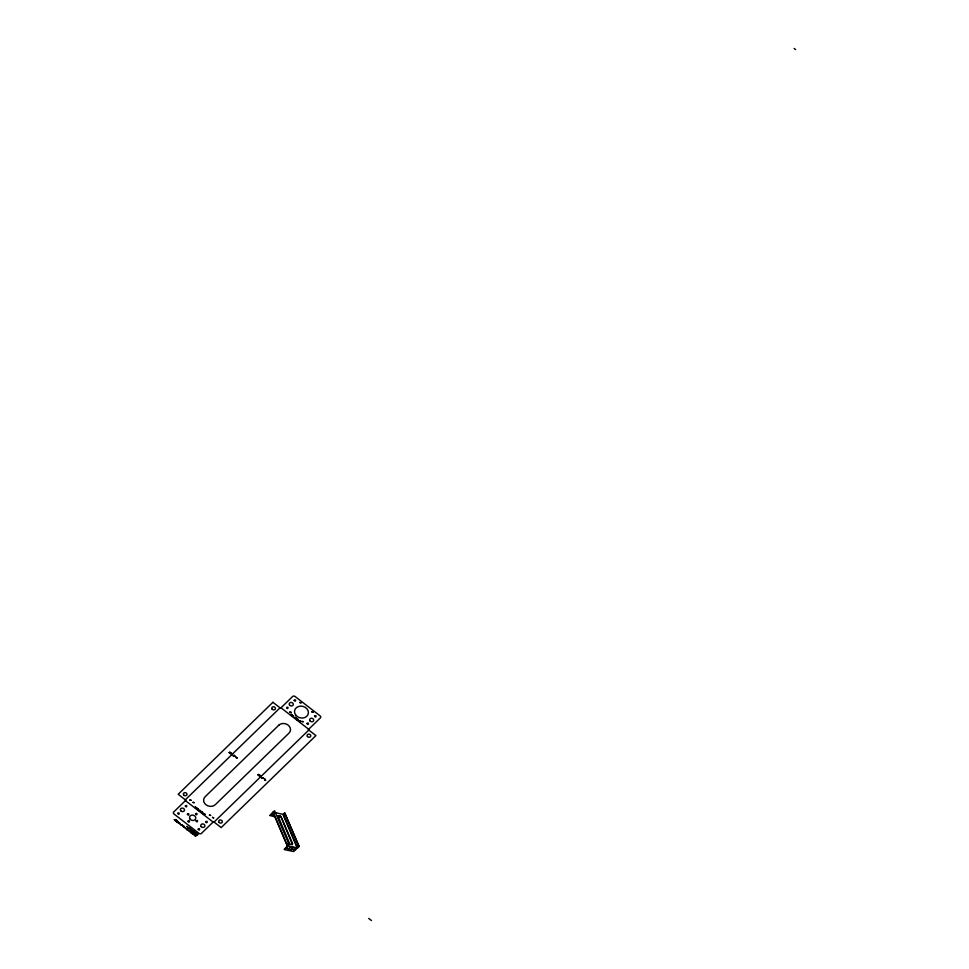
<?xml version="1.0" encoding="UTF-8"?>
<svg xmlns="http://www.w3.org/2000/svg" width="969" height="969" viewBox="0 0 969 969"><rect width="100%" height="100%" fill="white"/><g stroke="black" fill="none" stroke-linecap="round" stroke-linejoin="round"><path stroke-width="1.45" d="M290.53 850.128L288.556 849.486L289.561 848.19A3.694 3.113 13.8 0 1 290.639 847.899L292.541 848.408L291.608 849.837M292.565 848.505L291.524 849.656A3.694 3.113 13.8 0 1 290.446 849.946L288.544 849.438M297.64 847.851L283.214 814.311L284.704 812.87L299.13 846.409L293.631 851.557L284.341 849.595L288.992 844.265L274.566 810.726L269.927 815.559L274.905 816.794M274.542 812.616C273.331 813.609 274.748 811.101 274.263 813.148M286.339 848.335L286.715 847.972A1.211 1.03 13.8 0 1 287.175 847.887L287.405 848.517A1.223 1.03 13.8 0 1 286.957 848.638L286.8 848.456A1.211 1.03 13.8 0 0 287.26 848.359L287.636 848.008M293.45 849.837L293.825 849.486A1.211 1.03 13.8 0 1 294.285 849.389L294.515 850.019A1.223 1.03 13.8 0 1 294.067 850.14L293.91 849.958A1.211 1.03 13.8 0 0 294.37 849.874L294.746 849.51M273.222 814.178L272.798 813.96A1.211 1.03 13.8 0 0 272.325 814.057L272.568 814.723A1.223 1.03 13.8 0 0 273.028 814.602L272.943 814.42A1.223 1.03 13.8 0 1 272.495 814.541L272.192 814.517M187.308 828.931C187.211 831.487 189.512 829.452 187.405 830.058M270.012 815.413L273.064 812.446M284.389 849.328L287.563 845.828M277.97 815.85L289.61 843.575A3.791 3.198 13.8 0 0 290.543 844.278L292.178 844.617L292.638 843.696L280.937 816.625A3.791 3.198 13.8 0 0 280.005 815.922L278.212 815.644M202.4 812.131C203.672 814.953 202.206 811.368 201.14 812.143M297.98 719.313C298.173 721.457 299.53 719.797 296.72 719.325C298.307 717.702 295.048 720.367 297.604 719.289M292.42 844.496L281.385 817.594L279.338 816.031M180.416 823.82L179.604 823.868L180.379 823.856M265.155 780.009C266.778 780.578 264.331 780.82 265.458 779.512M185.975 828.701L187.429 828.81L186.714 829.452L186.121 828.677M279.775 816.019L279.072 815.898L280.017 816.152M284.147 814.42L284.305 815.329L284.523 814.372M284.365 814.457L284.28 815.268M297.083 848.396L287.369 846.179M192.879 833.158L192.032 833.631L192.94 833.279M232.294 753.979L231.761 754.694M185.321 799.8L280.041 707.818M197.979 808.849L197.458 809.563L198.173 808.861L197.276 808.509L197.664 809.163M202.291 812.046L201.564 812.749M297.871 719.228L297.144 719.931M187.271 829.948L187.38 829.016M205.089 814.36L204.047 814.59L204.992 814.13M300.111 722.075L300.669 721.542L299.93 721.929M214.052 822.051L308.772 730.069M280.562 816.552L278.309 817.509M297.422 847.802L299.13 846.409M191.777 830.385L191.971 830.699M192.552 830.99L192.746 831.305M273.016 812.301L287.418 845.961M287.636 843.478L287.333 844.447M297.774 845.634L297.568 846.591M278.224 815.716L279.145 815.765M297.217 848.02L282.984 814.372L275.596 812.7M288.992 844.265L287.224 845.84M297.204 847.911L287.284 845.658L273.076 812.167M232.1 753.688L230.985 754.1L231.966 754.294M260.831 775.939L259.716 776.339L260.697 776.544M197.785 808.558L197.737 809.079M293.11 716.236L292.263 716.139L293.328 716.261M794.144 48.45L795.634 49.601M280.998 707.806L308.687 729.245M232.487 753.991L232.051 754.209M261.218 776.242L260.782 776.46M265.058 779.367L264.803 779.609M236.073 757.37L235.77 756.728L235.988 757.455M264.719 779.694C263.58 778.349 266.342 779.427 264.537 780.069M368.704 918.418L371.454 920.55M185.418 800.624L213.107 822.063M284.704 812.87L298.9 846.361M196.659 807.674L195.968 808.412L196.659 807.674M230.973 752.816L230.174 753.47L230.973 752.816M259.704 775.055L258.905 775.709L259.704 775.055M292.238 714.856L291.451 715.51L292.238 714.856M184.558 827.623L185.539 827.792L184.57 827.55M192.589 833.849L193.57 834.018L192.613 833.764M289.804 712.118L291.172 712.397L289.804 712.118M190.457 829.549C188.931 829.67 191.826 827.962 190.457 829.549M194.442 835.072C193.073 835.084 195.823 833.522 194.442 835.072M177.739 813.354C179.168 816.37 180.222 811.162 177.739 813.354M185.321 805.99C186.751 809.018 187.804 803.798 185.321 805.99M187.405 814.214C188.834 817.242 189.888 812.022 187.405 814.214M187.986 821.252C189.415 824.268 190.469 819.059 187.986 821.252M189.9 800.019L191.075 800.261L189.9 800.019M192.964 802.393L194.139 802.635L192.964 802.393M195.556 813.887C196.986 816.915 198.051 811.695 195.556 813.887M196.089 820.949C197.519 823.965 198.572 818.757 196.089 820.949M198.173 829.173C199.602 832.189 200.656 826.981 198.173 829.173M205.755 821.809C207.184 824.837 208.238 819.617 205.755 821.809M294.14 700.321C295.569 703.337 296.623 698.128 294.14 700.321M299.712 702.489L301.093 702.779L299.712 702.489M301.831 721.42L303.2 721.711L301.831 721.42M306.991 723.504C308.421 726.52 309.474 721.311 306.991 723.504M311.752 711.803L313.12 712.094L311.752 711.803M314.574 716.139C316.003 719.168 317.057 713.947 314.574 716.139M195.665 807.08L194.83 807.492L195.665 807.08M229.968 752.21L229.132 752.622L229.968 752.21M258.699 774.461L257.863 774.873L258.699 774.461M291.245 714.262L290.409 714.674L291.245 714.262M178.163 821.966L177.194 822.039L178.163 821.966M178.938 822.572L177.969 822.645L178.938 822.572M190.566 831.572L189.597 831.596L190.566 831.572M199.65 810.992L200.619 810.859L199.65 810.992M233.965 756.123L234.934 755.99L233.965 756.123M262.696 778.373L263.665 778.24L262.696 778.373M295.23 718.174L296.199 718.041L295.23 718.174M195.411 835.193L194.781 835.762L195.544 836.356L196.138 835.762L195.411 835.193M195.774 833.17C194.309 834.406 195.12 832.577 195.774 833.17M188.361 830.59C188.87 831.281 189.791 830.142 188.361 830.59M209.449 815.111L210.6 815.426L209.449 815.111M199.917 810.266L198.936 810.665L199.796 810.326M234.219 755.408L233.25 755.796L234.219 755.408M262.95 777.647L261.981 778.034L262.95 777.647M295.497 717.448L294.515 717.847L295.497 717.448M174.335 819.701L175.014 820.452L175.849 819.653L174.335 819.701M180.779 824.728L181.784 824.825L180.84 824.631M188.664 828.35L189.851 828.083L188.689 828.289M179.531 823.165C180.815 823.989 177.981 822.257 179.64 823.129M182.729 825.636C184.013 826.169 181.336 824.752 182.729 825.636M191.147 832.165C192.431 832.722 189.827 831.293 191.147 832.165M184.437 826.981L183.565 827.066L184.437 826.981M187.332 826.775C187.816 826.702 185.539 825.879 187.32 826.823M188.58 827.744C189.355 828.604 186.375 826.097 188.701 827.708M286.594 707.54C287.43 710.713 289.501 705.783 286.594 707.54M194.733 832.02L193.437 832.189L194.733 832.02M299.663 721.493C299.99 723.298 301.407 720.27 299.663 721.493M212.538 817.412L213.64 817.872L212.538 817.412M292.856 715.691C293.559 715.51 292.541 717.496 293.764 716.043L292.856 715.691M204.229 813.706L203.09 813.645L204.229 813.706M299.809 720.888L298.67 720.827L299.809 720.888M203.357 813.5L203.95 813.972L203.357 813.5M298.937 720.682L299.53 721.154L298.937 720.682M197.397 833.909L197.01 834.6C199.372 833.267 195.956 836.429 197.7 834.454L196.271 834.479L197.397 833.909M236.424 757.77L237.417 757.806L236.424 757.77M234.098 755.457L233.444 755.893L234.098 755.457M295.375 717.508L294.709 717.932L295.375 717.508M262.829 777.695L262.175 778.131L262.829 777.695M272.907 702.295L178.187 794.277L185.842 800.212L173.742 811.961A1.672 1.405 13.8 0 0 173.972 813.972L199.105 833.425A1.672 1.405 13.8 0 0 201.431 833.401L213.531 821.651L221.198 827.574L315.918 735.592L308.251 729.669L320.351 717.908A1.672 1.405 13.8 0 0 320.133 715.897L295 696.445A1.672 1.405 13.8 0 0 292.662 696.469L280.562 708.23L272.907 702.295M176.055 819.822L175.232 820.622L176.382 820.573C174.856 822.281 178.296 819.411 175.692 820.501L176.055 819.822M177.497 820.961L176.6 821.7L177.497 820.961M278.781 725.212L205.113 796.748A6.674 5.62 13.8 0 0 206.009 804.791A6.674 5.62 13.8 0 0 215.324 804.658L288.992 733.121A6.674 5.62 13.8 0 0 288.096 725.078A6.674 5.62 13.8 0 0 278.781 725.212M182.281 824.643L181.457 825.443L182.281 824.643M183.589 825.673L182.693 826.412L183.589 825.673M191.705 829.5L190.881 830.312L191.705 829.5M192.007 832.189L191.111 832.928L192.007 832.189M193.715 831.087L192.819 831.814L193.715 831.087M196.307 833.061L195.484 833.873L196.307 833.061M196.695 833.364L195.871 834.176L196.695 833.364M197.095 809.018L197.095 809.018M310.007 720.912A2.071 1.744 13.8 0 0 313.544 720.863A2.071 1.744 13.8 0 0 311.485 718.247A2.071 1.744 13.8 0 0 310.007 720.912M289.574 705.093A2.071 1.744 13.8 0 0 293.11 705.044A2.071 1.744 13.8 0 0 291.051 702.428A2.071 1.744 13.8 0 0 289.574 705.093M180.755 810.762A2.071 1.744 13.8 0 0 184.292 810.714A2.071 1.744 13.8 0 0 182.233 808.098A2.071 1.744 13.8 0 0 180.755 810.762M295.799 715.17A7.013 5.899 13.8 0 0 307.791 715.001A7.013 5.899 13.8 0 0 300.79 706.122A7.013 5.899 13.8 0 0 295.799 715.17M190.081 819.156A3.173 2.677 13.8 0 0 195.508 819.084A3.173 2.677 13.8 0 0 192.346 815.074A3.173 2.677 13.8 0 0 190.081 819.156M272.095 709.126A1.841 1.55 13.8 0 0 275.244 709.09A1.841 1.55 13.8 0 0 273.403 706.764A1.841 1.55 13.8 0 0 272.095 709.126M307.439 736.501A1.841 1.55 13.8 0 0 310.589 736.452A1.841 1.55 13.8 0 0 308.748 734.127A1.841 1.55 13.8 0 0 307.439 736.501M219.042 822.354A1.841 1.55 13.8 0 0 222.18 822.306A1.841 1.55 13.8 0 0 220.351 819.98A1.841 1.55 13.8 0 0 219.042 822.354M183.698 794.98A1.841 1.55 13.8 0 0 186.835 794.943A1.841 1.55 13.8 0 0 185.006 792.618A1.841 1.55 13.8 0 0 183.698 794.98M201.189 826.593A2.071 1.744 13.8 0 0 204.725 826.545A2.071 1.744 13.8 0 0 202.666 823.916A2.071 1.744 13.8 0 0 201.189 826.593"/></g></svg>
